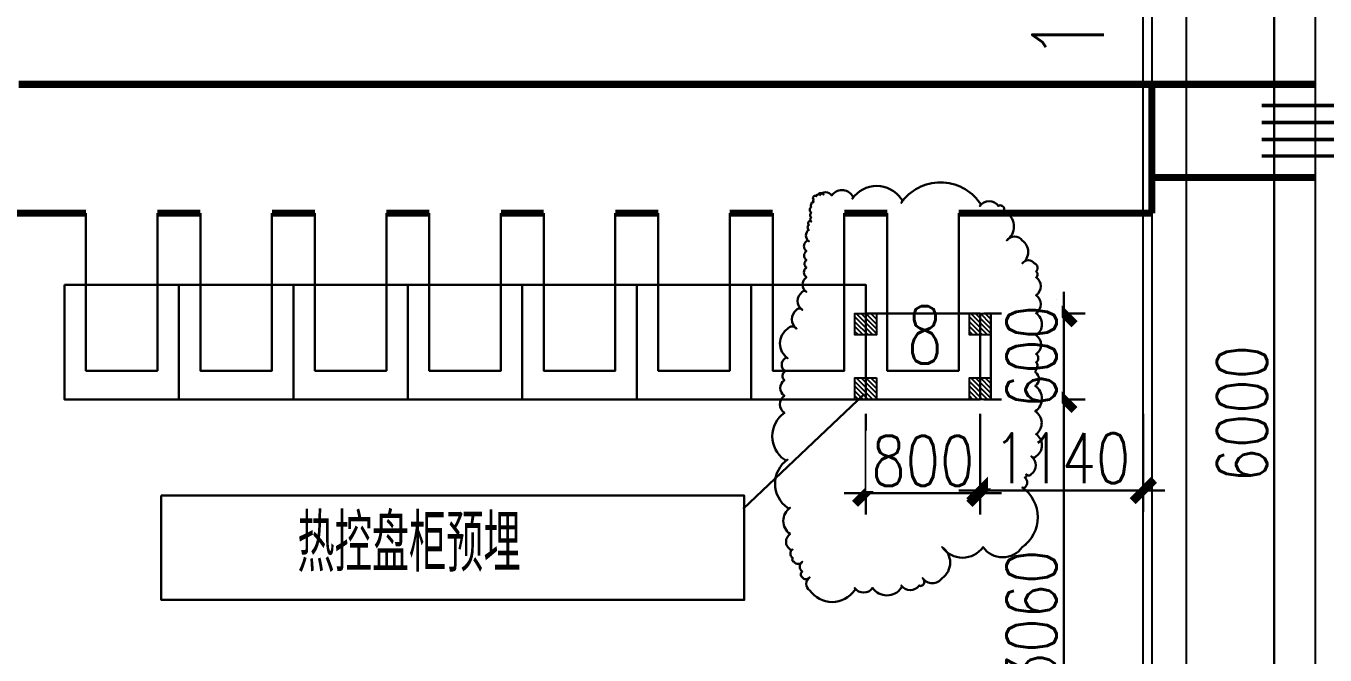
# Model space of a CAD drawing. Header units: millimetres. Extents: x -437359 to 106527, y -82378 to 117612.
# Drawn here: x -269966 to -260887, y 43712 to 48105 of the extents above; entities that cross this region are included whole.
import ezdxf
from ezdxf.enums import TextEntityAlignment as Align

# ---------------------------------------------------------------- set-up
doc = ezdxf.new("R2010")
doc.units = ezdxf.units.MM
doc.linetypes.add('ACAD_ISO10W100', pattern=[18.5, 12, -3, 0.5, -3])
doc.linetypes.add('DASH', pattern=[0.35, 0.25, -0.1])
doc.layers.get('0').update_dxf_attribs({"color": 8})
doc.layers.get('Defpoints').update_dxf_attribs({"color": 8})
doc.layers.add('中心线', color=8, linetype='ACAD_ISO10W100', lineweight=5)
doc.layers.add('电缆通道', color=8, linetype='Continuous', lineweight=30)
for name, color, linetype in [('桥架标注', 8, 'Continuous'), ('电气尺寸标注', 8, 'Continuous'), ('电缆敷设', 8, 'DASH')]:
    doc.layers.add(name, color=color, linetype=linetype)
doc.styles.add('geditxt1', font='geditxt.shx', dxfattribs={"width": 0.65, "bigfont": 'hzfs_1.shx'})
doc.styles.add('HZ', font='geditxt.shx', dxfattribs={"width": 0.8, "bigfont": 'hzfs_1.shx'})
doc.styles.add('统一字体', font='geditxt.shx', dxfattribs={"width": 0.75, "bigfont": 'hzfs_1.shx'})
doc.dimstyles.new('yk1.50', dxfattribs={"dimtxt": 350, "dimasz": 150, "dimexe": 150, "dimexo": 100, "dimgap": 50, "dimtad": 1, "dimdec": 0, "dimdsep": 46, "dimtxsty": 'HZ', "dimblk": 'ARCHTICK', "dimcen": 2.5, "dimdle": 150, "dimclrd": 256, "dimclre": 256, "dimclrt": 256, "dimadec": 0, "dimazin": 0, "dimtfac": 1, "dimtdec": 0, "dimtmove": 1, "dimatfit": 3, "dimfxl": 0, "dimlwd": -1, "dimlwe": -1, "dimarcsym": 0})

# ---------------------------------------------------------------- blocks, each defined once
blk = doc.blocks.new('_ArchTick')
at = {"color": 0, "linetype": 'ByBlock', "const_width": 0.4}
blk.add_lwpolyline([(-0.5, -0.5), (0.5, 0.5)], dxfattribs=at)
blk = doc.blocks.new('*D87')
at = {"layer": 'Defpoints', "color": 0, "transparency": 16777216}
for p in [(-261857.3, 48397.8), (-261857.3, 42397.8), (-261242.5, 42397.8)]:
    blk.add_point(p, dxfattribs=at)
at = {"layer": '电缆通道', "transparency": 16777216}
for p, q in [((-261242.5, 48547.8), (-261242.5, 42247.8)), ((-261757.3, 48397.8), (-261092.5, 48397.8)), ((-261757.3, 42397.8), (-261092.5, 42397.8))]:
    blk.add_line(p, q, dxfattribs=at)
at = {"layer": '电缆通道', "transparency": 16777216, "xscale": 150, "yscale": 150, "zscale": 150}
for p, rotation in [((-261242.5, 48397.8), 90), ((-261242.5, 42397.8), 270)]:
    blk.add_blockref('_ArchTick', p, dxfattribs=dict(at, rotation=rotation))
at = {"layer": '电缆通道', "transparency": 16777216, "insert": (-261467.5, 45397.8), "char_height": 350, "attachment_point": 5, "rotation": 90, "style": 'HZ'}
blk.add_mtext('6000', dxfattribs=at)
blk = doc.blocks.new('*D511')
at = {"layer": 'Defpoints', "color": 0, "transparency": 16777216}
for p in [(-264097.3, 45497.8), (-263297.3, 45497.8)]:
    blk.add_point(p, dxfattribs=at)
at = {"layer": '电缆通道', "transparency": 16777216}
for p, q in [((-264097.3, 45397.8), (-264097.3, 44693.3)), ((-263297.3, 45397.8), (-263297.3, 44693.3)), ((-264247.3, 44843.3), (-263147.3, 44843.3))]:
    blk.add_line(p, q, dxfattribs=at)
at = {"layer": '电缆通道', "transparency": 16777216, "xscale": 150, "yscale": 150, "zscale": 150, "rotation": 180}
blk.add_blockref('_ArchTick', (-264097.3, 44843.3), dxfattribs=at)
at = {"layer": '电缆通道', "transparency": 16777216, "xscale": 150, "yscale": 150, "zscale": 150}
blk.add_blockref('_ArchTick', (-263297.3, 44843.3), dxfattribs=at)
at = {"layer": '电缆通道', "transparency": 16777216, "insert": (-263697.3, 45068.3), "char_height": 350, "attachment_point": 5, "style": 'HZ', "bg_fill": 3, "box_fill_scale": 1.1, "bg_fill_color": 256, "bg_fill_true_color": 13158600, "bg_fill_transparency": 1472}
blk.add_mtext('800', dxfattribs=at)
at = {"layer": 'Defpoints', "color": 0, "transparency": 16777216}
blk.add_point((-263297.3, 44843.3), dxfattribs=at)
blk = doc.blocks.new('*D512')
at = {"layer": 'Defpoints', "color": 0, "transparency": 16777216}
for p in [(-263297.3, 45497.8), (-262157.3, 45497.8), (-262157.3, 44861.6)]:
    blk.add_point(p, dxfattribs=at)
at = {"layer": '电缆通道', "transparency": 16777216}
for p, q in [((-263297.3, 45397.8), (-263297.3, 44711.6)), ((-262157.3, 45397.8), (-262157.3, 44711.6)), ((-263447.3, 44861.6), (-262007.3, 44861.6))]:
    blk.add_line(p, q, dxfattribs=at)
at = {"layer": '电缆通道', "transparency": 16777216, "xscale": 150, "yscale": 150, "zscale": 150, "rotation": 180}
blk.add_blockref('_ArchTick', (-263297.3, 44861.6), dxfattribs=at)
at = {"layer": '电缆通道', "transparency": 16777216, "xscale": 150, "yscale": 150, "zscale": 150}
blk.add_blockref('_ArchTick', (-262157.3, 44861.6), dxfattribs=at)
at = {"layer": '电缆通道', "transparency": 16777216, "insert": (-262727.3, 45086.6), "char_height": 350, "attachment_point": 5, "style": 'HZ', "bg_fill": 3, "box_fill_scale": 1.1, "bg_fill_color": 256, "bg_fill_true_color": 13158600, "bg_fill_transparency": 87}
blk.add_mtext('1140', dxfattribs=at)
blk = doc.blocks.new('*D513')
at = {"layer": 'Defpoints', "color": 0, "transparency": 16777216}
for p in [(-263297.3, 45497.8), (-263297.3, 42437.8), (-262713.1, 42437.8)]:
    blk.add_point(p, dxfattribs=at)
at = {"layer": '电缆通道', "transparency": 16777216}
for p, q in [((-262713.1, 45647.8), (-262713.1, 42287.8)), ((-263197.3, 45497.8), (-262563.1, 45497.8)), ((-263197.3, 42437.8), (-262563.1, 42437.8))]:
    blk.add_line(p, q, dxfattribs=at)
at = {"layer": '电缆通道', "transparency": 16777216, "xscale": 150, "yscale": 150, "zscale": 150}
for p, rotation in [((-262713.1, 45497.8), 90), ((-262713.1, 42437.8), 270)]:
    blk.add_blockref('_ArchTick', p, dxfattribs=dict(at, rotation=rotation))
at = {"layer": '电缆通道', "transparency": 16777216, "insert": (-262938.1, 43967.8), "char_height": 350, "attachment_point": 5, "rotation": 90, "style": 'HZ', "bg_fill": 3, "box_fill_scale": 1.1, "bg_fill_color": 256, "bg_fill_true_color": 13158600, "bg_fill_transparency": 982}
blk.add_mtext('3060', dxfattribs=at)
blk = doc.blocks.new('*D514')
at = {"layer": 'Defpoints', "color": 0, "transparency": 16777216}
for p in [(-263372.3, 46097.8), (-263372.3, 45497.8)]:
    blk.add_point(p, dxfattribs=at)
at = {"layer": '电缆通道', "transparency": 16777216}
for p, q in [((-262713.1, 46247.8), (-262713.1, 45347.8)), ((-263272.3, 46097.8), (-262563.1, 46097.8)), ((-263272.3, 45497.8), (-262563.1, 45497.8))]:
    blk.add_line(p, q, dxfattribs=at)
at = {"layer": '电缆通道', "transparency": 16777216, "xscale": 150, "yscale": 150, "zscale": 150}
for p, rotation in [((-262713.1, 46097.8), 90), ((-262713.1, 45497.8), 270)]:
    blk.add_blockref('_ArchTick', p, dxfattribs=dict(at, rotation=rotation))
at = {"layer": '电缆通道', "transparency": 16777216, "insert": (-262938.1, 45797.8), "char_height": 350, "attachment_point": 5, "rotation": 90, "style": 'HZ', "bg_fill": 3, "box_fill_scale": 1.1, "bg_fill_color": 256, "bg_fill_true_color": 13158600, "bg_fill_transparency": 2947}
blk.add_mtext('600', dxfattribs=at)
at = {"layer": 'Defpoints', "color": 0, "transparency": 16777216}
blk.add_point((-262713.1, 45497.8), dxfattribs=at)

msp = doc.modelspace()

# ---------------------------------------------------------------- hatches: boundary and pattern name
h = msp.add_hatch()
h.set_pattern_fill('ANSI31', color=256, scale=15, angle=-90, style=0)
h.set_pattern_definition([(315, (-181830.649, 313725.658), (16.8379802, 16.8379802), [])])
h.paths.add_polyline_path([(-264022.3, 46097.8), (-264022.3, 45947.8), (-264172.3, 45947.8), (-264172.3, 46097.8)])
h = msp.add_hatch()
h.set_pattern_fill('ANSI31', color=256, scale=15, angle=-90, style=0)
h.set_pattern_definition([(315, (-181030.649, 313725.658), (16.8379802, 16.8379802), [])])
h.paths.add_polyline_path([(-263222.3, 46097.8), (-263222.3, 45947.8), (-263372.3, 45947.8), (-263372.3, 46097.8)])
h = msp.add_hatch()
h.set_pattern_fill('ANSI31', color=256, scale=15, angle=-90, style=0)
h.set_pattern_definition([(315, (-181830.649, 313275.658), (16.8379802, 16.8379802), [])])
h.paths.add_polyline_path([(-264022.3, 45647.8), (-264022.3, 45497.8), (-264172.3, 45497.8), (-264172.3, 45647.8)])
h = msp.add_hatch()
h.set_pattern_fill('ANSI31', color=256, scale=15, angle=-90, style=0)
h.set_pattern_definition([(315, (-181030.649, 313275.658), (16.8379802, 16.8379802), [])])
h.paths.add_polyline_path([(-263222.3, 45647.8), (-263222.3, 45497.8), (-263372.3, 45497.8), (-263372.3, 45647.8)])

# ---------------------------------------------------------------- linework, layer by layer
for p, q in [((-260957.3, 59597.8), (-260957.3, 37821.1)), ((-262097.3, 48197.8), (-262097.3, 42597.8)), ((-261857.3, 48197.8), (-261857.3, 42197.8))]:
    msp.add_line(p, q)
at = {"color": 6}
for points in [[(-264022.3, 46097.8), (-264022.3, 45947.8), (-264172.3, 45947.8), (-264172.3, 46097.8)], [(-263222.3, 46097.8), (-263222.3, 45947.8), (-263372.3, 45947.8), (-263372.3, 46097.8)], [(-264022.3, 45647.8), (-264022.3, 45497.8), (-264172.3, 45497.8), (-264172.3, 45647.8)], [(-263222.3, 45647.8), (-263222.3, 45497.8), (-263372.3, 45497.8), (-263372.3, 45647.8)]]:
    msp.add_lwpolyline(points, close=True, dxfattribs=at)
at = {"layer": '中心线', "color": 1, "lineweight": -2, "ltscale": 500}
for p, q in [((-262157.3, 46726), (-262157.3, 75911.4)), ((-262157.3, 32897.8), (-262157.3, 50091.4)), ((-262157.3, 32897.8), (-262157.3, 50091.4))]:
    msp.add_line(p, q, dxfattribs=at)
at = {"layer": '电缆敷设', "ltscale": 500, "const_width": 25}
for points in [[(-261329.2, 47550.7), (-259929.2, 47550.7)], [(-261329.2, 47431.4), (-259929.2, 47431.4)], [(-261329.2, 47312.1), (-259929.2, 47312.1)], [(-261329.2, 47197.4), (-259929.2, 47197.4)]]:
    msp.add_lwpolyline(points, dxfattribs=at)
at = {"layer": '电缆通道', "color": 0}
for p, q in [((-264097.3, 45497.8), (-264097.3, 46097.8)), ((-263297.3, 46097.8), (-263297.3, 45497.8)), ((-263297.3, 45497.8), (-264097.3, 45497.8))]:
    msp.add_line(p, q, dxfattribs=at)
at = {"layer": '电缆通道'}
for p, q in [((-264097.3, 46097.8), (-263297.3, 46097.8)), ((-263222.3, 45497.8), (-263222.3, 46097.8))]:
    msp.add_line(p, q, dxfattribs=at)
at = {"layer": '电缆通道', "color": 4, "ltscale": 0.35, "const_width": 50}
for points in [[(-270017.3, 47697.8), (-262097.3, 47697.8)], [(-260957.3, 47697.8), (-262097.3, 47697.8)], [(-260957.3, 47697.8), (-262097.3, 47697.8)], [(-260957.3, 47047.8), (-262097.3, 47047.8)], [(-260957.3, 47047.8), (-262097.3, 47047.8)], [(-270799.3, 46797.8), (-269547.3, 46797.8)], [(-269047.3, 46797.8), (-268747.3, 46797.8)], [(-268247.3, 46797.8), (-267947.3, 46797.8)], [(-267447.3, 46797.8), (-267147.3, 46797.8)], [(-266647.3, 46797.8), (-266347.3, 46797.8)], [(-265847.3, 46797.8), (-265547.3, 46797.8)], [(-265047.3, 46797.8), (-264747.3, 46797.8)], [(-264247.3, 46797.8), (-263947.3, 46797.8)], [(-263447.3, 46797.8), (-262097.3, 46797.8)]]:
    msp.add_lwpolyline(points, dxfattribs=at)
at = {"layer": '电缆通道', "const_width": 50}
msp.add_lwpolyline([(-262097.3, 47697.8), (-262097.3, 46797.8)], dxfattribs=at)
at = {"layer": '电缆通道', "ltscale": 0.35}
for points in [[(-269047.3, 46797.8), (-269047.3, 45697.8), (-269547.3, 45697.8), (-269547.3, 46797.8)], [(-268247.3, 46797.8), (-268247.3, 45697.8), (-268747.3, 45697.8), (-268747.3, 46797.8)], [(-267447.3, 46797.8), (-267447.3, 45697.8), (-267947.3, 45697.8), (-267947.3, 46797.8)], [(-266647.3, 46797.8), (-266647.3, 45697.8), (-267147.3, 45697.8), (-267147.3, 46797.8)], [(-265847.3, 46797.8), (-265847.3, 45697.8), (-266347.3, 45697.8), (-266347.3, 46797.8)], [(-265047.3, 46797.8), (-265047.3, 45697.8), (-265547.3, 45697.8), (-265547.3, 46797.8)], [(-264247.3, 46797.8), (-264247.3, 45697.8), (-264747.3, 45697.8), (-264747.3, 46797.8)], [(-263447.3, 46797.8), (-263447.3, 45697.8), (-263947.3, 45697.8), (-263947.3, 46797.8)]]:
    msp.add_lwpolyline(points, dxfattribs=at)
at = {"layer": '电缆通道', "color": 0}
for points in [[(-269697.3, 46297.8), (-268897.3, 46297.8), (-268897.3, 45497.8), (-269697.3, 45497.8)], [(-268897.3, 46297.8), (-268097.3, 46297.8), (-268097.3, 45497.8), (-268897.3, 45497.8)], [(-268097.3, 46297.8), (-267297.3, 46297.8), (-267297.3, 45497.8), (-268097.3, 45497.8)], [(-267297.3, 46297.8), (-266497.3, 46297.8), (-266497.3, 45497.8), (-267297.3, 45497.8)], [(-266497.3, 46297.8), (-265697.3, 46297.8), (-265697.3, 45497.8), (-266497.3, 45497.8)], [(-265697.3, 46297.8), (-264897.3, 46297.8), (-264897.3, 45497.8), (-265697.3, 45497.8)], [(-264897.3, 46297.8), (-264097.3, 46297.8), (-264097.3, 45497.8), (-264897.3, 45497.8)]]:
    msp.add_lwpolyline(points, close=True, dxfattribs=at)
at = {"layer": '电缆通道'}
msp.add_lwpolyline([(-269020.4, 44825.7), (-264946.4, 44825.7), (-264946.4, 44097.6), (-269020.4, 44097.6)], close=True, dxfattribs=at)

# ---------------------------------------------------------------- texts
at = {"layer": '桥架标注', "color": 2, "style": 'geditxt1', "width": 0.65}
msp.add_text('热控盘柜预埋', height=400, dxfattribs=at).set_placement((-267288.6, 44293.6, 162834.4), align=Align.CENTER)
at = {"layer": '电气尺寸标注', "color": 0, "ltscale": 1500, "style": '统一字体', "width": 0.8}
msp.add_text('1', height=500, rotation=90, dxfattribs=at).set_placement((-262433.4, 47855.8))
at = {"layer": '电缆通道', "color": 0, "style": 'HZ', "width": 0.72}
msp.add_text('8', height=400, dxfattribs=at).set_placement((-263808, 45747.6))

# ---------------------------------------------------------------- dimensions: what is measured, and where the dimension line sits
at = {"layer": '电缆通道'}
dim = msp.add_linear_dim(base=(-261242.5, 42397.8), p1=(-261857.3, 48397.8), p2=(-261857.3, 42397.8), angle=90, dimstyle='yk1.50', override={"dimarcsym": 1}, dxfattribs=at)
dim.commit()
dim.dimension.update_dxf_attribs({"geometry": '*D87', "text_midpoint": (-261467.5, 45397.8)})

# ---------------------------------------------------------------- next in the draw order: dimensions: what is measured, and where the dimension line sits
dim = msp.add_linear_dim(base=(-263297.3, 44843.3), p1=(-264097.3, 45497.8), p2=(-263297.3, 45497.8), dimstyle='yk1.50', override={"dimfxl": 600, "dimfxlon": 1, "dimtfill": 1, "dimarcsym": 1}, dxfattribs=at)
dim.commit()
dim.dimension.update_dxf_attribs({"geometry": '*D511', "text_midpoint": (-263697.3, 45068.3)})

# ---------------------------------------------------------------- next in the draw order: linework, layer by layer
msp.add_line((-264953.5, 44733.3), (-264107.5, 45533.2), dxfattribs=at)

# ---------------------------------------------------------------- next in the draw order: dimensions: what is measured, and where the dimension line sits
dim = msp.add_linear_dim(base=(-262157.3, 44861.6), p1=(-263297.3, 45497.8), p2=(-262157.3, 45497.8), dimstyle='yk1.50', override={"dimfxl": 600, "dimfxlon": 1, "dimtfill": 1, "dimarcsym": 1}, dxfattribs=at)
dim.commit()
dim.dimension.update_dxf_attribs({"geometry": '*D512', "text_midpoint": (-262727.3, 45086.6)})

# ---------------------------------------------------------------- next in the draw order: dimensions: what is measured, and where the dimension line sits
dim = msp.add_linear_dim(base=(-262713.1, 42437.8), p1=(-263297.3, 45497.8), p2=(-263297.3, 42437.8), angle=90, dimstyle='yk1.50', override={"dimfxl": 600, "dimfxlon": 1, "dimtfill": 1, "dimarcsym": 1}, dxfattribs=at)
dim.commit()
dim.dimension.update_dxf_attribs({"geometry": '*D513', "text_midpoint": (-262938.1, 43967.8)})

# ---------------------------------------------------------------- next in the draw order: dimensions: what is measured, and where the dimension line sits
dim = msp.add_linear_dim(base=(-262713.1, 45497.8), p1=(-263372.3, 46097.8), p2=(-263372.3, 45497.8), angle=90, dimstyle='yk1.50', override={"dimfxl": 600, "dimfxlon": 1, "dimtfill": 1, "dimarcsym": 1}, dxfattribs=at)
dim.commit()
dim.dimension.update_dxf_attribs({"geometry": '*D514', "text_midpoint": (-262938.1, 45797.8)})

# ---------------------------------------------------------------- next in the draw order: linework, layer by layer
msp.add_lwpolyline([(-264420.4, 46921.6, -0.520567), (-264334.7, 46921.6, -0.520567), (-264191.9, 46921.6, -0.520567), (-264191.9, 46898.8, -0.520567), (-263849.1, 46898.8, -0.520567), (-263849.1, 46870.2, -0.520567), (-263300.6, 46870.2, -0.520567), (-263300.6, 46847.4, -0.520567), (-263169.2, 46847.4, -0.520567), (-263146.3, 46847.4, -0.520567), (-263140.6, 46847.4, -0.520567), (-263140.6, 46801.7, -0.520567), (-263112.1, 46801.7, -0.520567), (-263112.1, 46607.6, -0.520567), (-263003.5, 46607.6, -0.520567), (-263003.5, 46447.7, -0.520567), (-262917.8, 46447.7, -0.520567), (-262906.4, 46390.6, -0.520567), (-262906.4, 46350.6, -0.520567), (-262906.4, 46350.6, -0.520567), (-262906.4, 46225, -0.520567), (-262906.4, 46099.4, -0.520567), (-262906.4, 45945.2, -0.520567), (-262906.4, 45813.9, -0.520567), (-262906.4, 45756.8, -0.520567), (-262912.1, 45711.1, -0.520567), (-262912.1, 45694, -0.520567), (-262912.1, 45688.2, -0.520567), (-262912.1, 45591.2, -0.520567), (-262912.1, 45414.2, -0.520567), (-262906.4, 45254.3, -0.520567), (-262906.4, 45100.1, -0.520567), (-262940.7, 45100.1, -0.520567), (-262940.7, 44974.5, -0.520567), (-262974.9, 44974.5, -0.520567), (-262986.4, 44951.7, -0.520567), (-262986.4, 44951.7, -0.520567), (-262986.4, 44883.1, -0.520567), (-263003.5, 44883.1, -0.520567), (-263003.5, 44466.3, -0.520567), (-263277.7, 44466.3, -0.520567), (-263563.4, 44466.3, -0.520567), (-263563.4, 44249.3, -0.520567), (-263700.5, 44249.3, -0.520567), (-263700.5, 44197.9, -0.520567), (-263706.3, 44197.9, -0.520567), (-263723.4, 44197.9, -0.520567), (-263849.1, 44197.9, -0.520567), (-263849.1, 44180.8, -0.520567), (-264049.1, 44180.8, -0.520567), (-264049.1, 44180.8, -0.520567), (-264174.8, 44180.8, -0.520567), (-264174.8, 44163.7, -0.520567), (-264489, 44163.7, -0.520567), (-264489, 44255, -0.520567), (-264540.4, 44255, -0.520567), (-264540.4, 44295, -0.520567), (-264540.4, 44363.5, -0.520567), (-264597.5, 44363.5, -0.520567), (-264609, 44386.4, -0.520567), (-264609, 44392.1, -0.520567), (-264609, 44449.2, -0.520567), (-264626.1, 44449.2, -0.520567), (-264626.1, 44557.7, -0.520567), (-264626.1, 44740.4, -0.520567), (-264643.3, 44740.4, -0.520567), (-264643.3, 45077.3, -0.520567), (-264666.1, 45077.3, -0.520567), (-264666.1, 45402.7, -0.520567), (-264666.1, 45522.7, -0.520567), (-264666.1, 45631.1, -0.520567), (-264660.4, 45694, -0.520567), (-264660.4, 45785.3, -0.520567), (-264643.3, 45785.3, -0.520567), (-264643.3, 45990.9, -0.520567), (-264580.4, 45990.9, -0.520567), (-264580.4, 46122.2, -0.520567), (-264540.4, 46122.2, -0.520567), (-264540.4, 46247.8, -0.520567), (-264511.8, 46247.8, -0.520567), (-264511.8, 46350.6, -0.520567), (-264511.8, 46419.1, -0.520567), (-264511.8, 46470.5, -0.520567), (-264511.8, 46533.3, -0.520567), (-264511.8, 46601.9, -0.520567), (-264494.7, 46601.9, -0.520567), (-264494.7, 46681.8, -0.520567), (-264494.7, 46716.1, -0.520567), (-264494.7, 46738.9, -0.520567), (-264477.6, 46738.9, -0.520567), (-264477.6, 46767.4, -0.520567), (-264477.6, 46801.7, -0.520567), (-264477.6, 46841.7, -0.520567), (-264477.6, 46858.8, -0.520567), (-264460.4, 46875.9, -0.520567), (-264460.4, 46893.1, -0.520567), (-264460.4, 46915.9, -0.520567), (-264443.3, 46915.9, -0.520567), (-264431.9, 46927.3, -0.520567), (-264391.9, 46927.3, -0.520567), (-264391.9, 46944.5)], format="xyb", dxfattribs=at)

doc.saveas('drawing.dxf')
